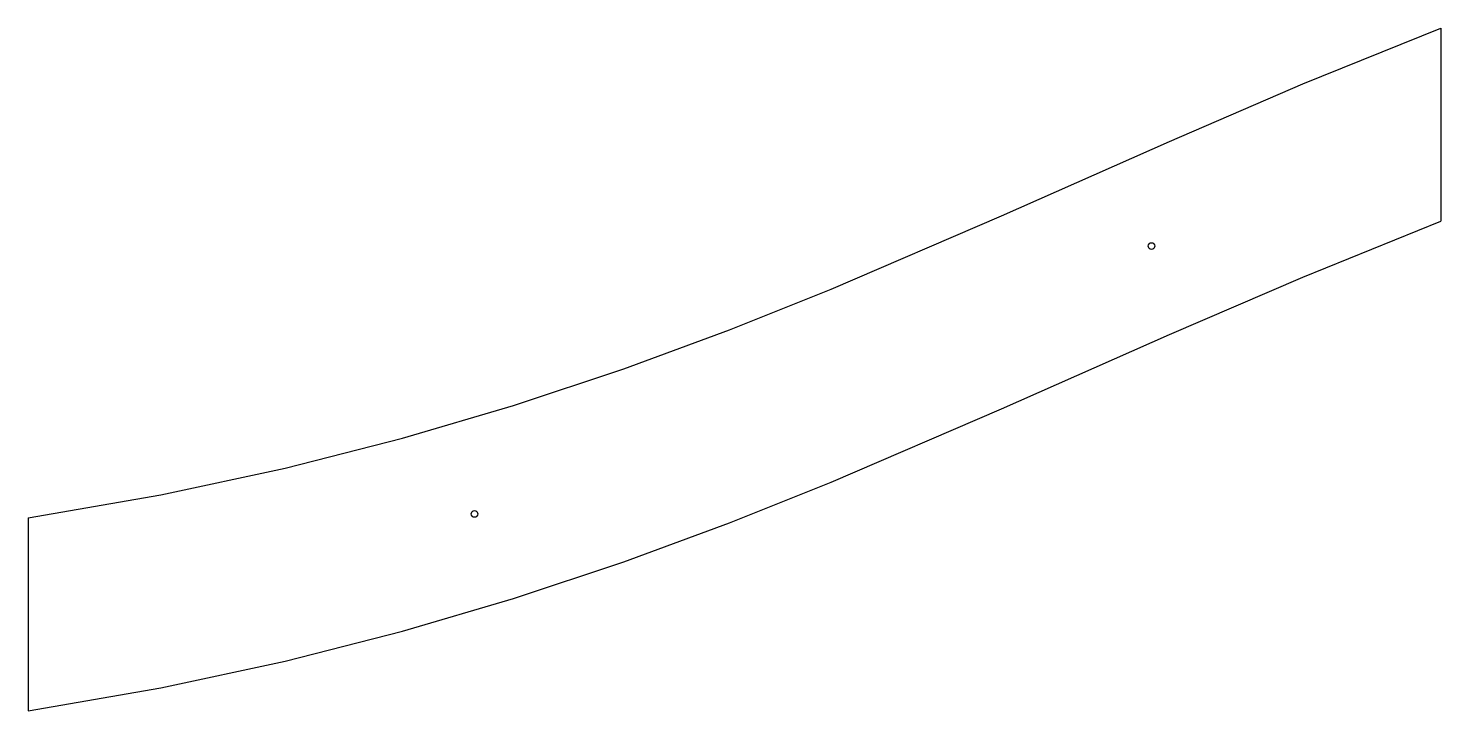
# Model space of a CAD drawing. Extents: x -20.3 to -5.7, y 0.6 to 7.7.
import ezdxf

# ---------------------------------------------------------------- set-up
doc = ezdxf.new("R2010")
doc.units = 0
doc.header["$MEASUREMENT"] = 0
doc.layers.add('VISIBLE', color=7, linetype='CONTINUOUS')

msp = doc.modelspace()

# ---------------------------------------------------------------- linework, layer by layer
at = {"layer": 'VISIBLE'}
for p, q in [((-5.676, 7.713), (-5.676, 5.713)), ((-20.302, 2.642), (-20.302, 0.642))]:
    msp.add_line(p, q, dxfattribs=at)
for points in [[(-11.989, 5.011), (-10.224, 5.769), (-8.486, 6.539), (-7.104, 7.136), (-5.676, 7.713)], [(-11.989, 3.011), (-10.224, 3.769), (-8.486, 4.539), (-7.104, 5.136), (-5.676, 5.713)], [(-20.302, 2.642), (-18.929, 2.881), (-17.64, 3.157), (-16.426, 3.466), (-15.278, 3.805), (-14.135, 4.186), (-13.042, 4.59), (-11.989, 5.011)], [(-20.302, 0.642), (-18.929, 0.881), (-17.64, 1.157), (-16.426, 1.466), (-15.278, 1.805), (-14.135, 2.186), (-13.042, 2.59), (-11.989, 3.011)]]:
    msp.add_lwpolyline(points, dxfattribs=at)
for centre in [(-8.671, 5.457), (-15.681, 2.681)]:
    msp.add_circle(centre, 0.0344, dxfattribs=at)

doc.saveas('drawing.dxf')
